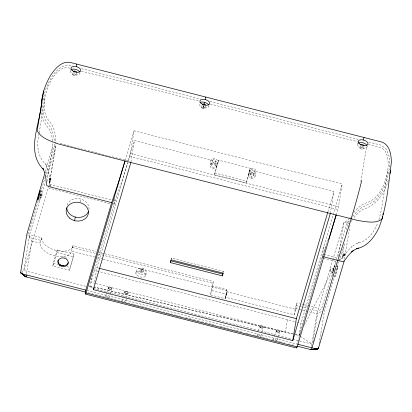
<?xml version="1.0" encoding="UTF-8"?>
<svg xmlns="http://www.w3.org/2000/svg" width="412" height="412" viewBox="0 0 412 412"><rect width="100%" height="100%" fill="white"/><g stroke="black" fill="none" stroke-linecap="round" stroke-linejoin="round"><path stroke-width="0.31" stroke-dasharray="2.06 1.54" d="M46.129 173.885L54.132 146.78L54.338 143.85M70.117 68.227C59.735 65.256 52.772 76.745 48.971 84.645C44.656 95.754 40.881 110.292 48.796 120.654C55.177 127.154 55.981 136.969 55.934 145.611L49.09 186.003M378.911 219.761L381.177 210.8L387.666 171.176C388.449 165.068 388.547 158.708 386.168 152.919C382.954 145.73 373.869 146.564 367.576 144.221M51.191 186.353L49.615 184.226L49.775 178.324M339.179 260.111L341.878 258.896L344.005 255.646L344.252 253.766M343.016 255.718L342.475 257.217L343.114 257.006L343.762 253.689L342.794 257.109L343.762 253.689L344.005 255.646L348.614 249.816L351.843 246.675L351.364 247.071L355.994 243.863L359.032 242.642L357.286 243.147C367.664 241.54 374.374 231.827 377.845 222.655M39.119 133.406C36.39 144.571 37.229 156.612 46.026 164.671M39.222 132.777L44.784 98.813M85.773 286.309L23.788 270.473L29.659 234.603L45.263 181.769M26.486 273.707L31.848 240.969L27.645 234.902M47.05 181.342L52.772 146.42L52.643 141.919M48.74 187.192L55.059 148.593L55.934 145.611M52.854 265.92L53.297 263.201L57.258 249.79L74.011 254.075L73.568 256.794L69.607 270.2L52.854 265.92L56.815 252.51L57.258 249.79M80.067 202.029L80.567 199.006M72.744 247.478L73.042 245.665L96.114 251.562M69.607 270.2L70.055 267.481L74.011 254.075M92.252 274.346L90.944 282.344L95.306 283.456M94.539 282.107L96.897 267.697L128.245 161.545M92.607 288.055L89.492 287.257L113.887 204.651L114.994 197.889M59.992 143.453L128.199 160.881L130.346 153.552L134.075 130.805L342.187 183.973L338.463 206.721L336.31 214.049M130.949 161.865L134.441 140.564L218.211 161.962L214.431 174.77L246.35 182.923L250.424 168.307L218.509 160.15L214.431 174.77M141.172 271.544L141.589 269.005M171.129 259.864L171.428 258.051L223.479 271.348L223.278 272.559M208.843 105.498A5.047 2.74 16.5 0 1 203.569 107.717L203.863 105.905A1.684 0.912 16.5 0 1 203.07 105.575M210.11 164.893L210.851 160.361M211.577 165.263L212.319 160.732M215.152 166.18A1.849 1.55 9.3 0 0 212.85 164.203A1.849 1.55 9.3 0 0 212.087 166.783A1.849 1.55 9.3 0 0 215.152 166.18L215.893 161.648A1.849 1.55 9.3 0 0 213.591 159.671A1.849 1.55 9.3 0 0 212.829 162.251A1.849 1.55 9.3 0 0 215.893 161.648M216.619 166.556A3.363 2.817 9.3 0 0 212.432 162.961A3.363 2.817 9.3 0 0 211.047 167.653A3.363 2.817 9.3 0 0 216.619 166.556L217.361 162.024A3.363 2.817 9.3 0 0 213.174 158.429A3.363 2.817 9.3 0 0 211.789 163.121A3.363 2.817 9.3 0 0 217.361 162.024M218.211 161.962L218.509 160.15M212.046 285.871L226.883 289.662L225.508 297.217L294.312 314.794L295.914 309.381L227.105 291.799L225.4 298.726L210.563 294.935L212.046 285.871L213.334 281.509L104.844 253.792M210.563 294.935L211.85 290.573L213.334 281.509M225.4 298.726L226.883 289.662M246.35 182.923L250.424 168.307M248.534 174.709L249.275 170.177M250.002 175.085L250.743 170.553M250.99 178.247L251.732 173.715M253.581 175.996A1.849 1.55 9.3 0 0 251.274 174.018A1.849 1.55 9.3 0 0 250.511 176.599A1.849 1.55 9.3 0 0 253.581 175.996L254.322 171.464A1.849 1.55 9.3 0 0 252.015 169.492A1.849 1.55 9.3 0 0 251.258 172.072A1.849 1.55 9.3 0 0 254.322 171.464M255.043 176.372A3.363 2.817 9.3 0 0 250.857 172.777A3.363 2.817 9.3 0 0 249.471 177.469A3.363 2.817 9.3 0 0 255.043 176.372L255.785 171.84A3.363 2.817 9.3 0 0 251.598 168.245A3.363 2.817 9.3 0 0 250.213 172.937A3.363 2.817 9.3 0 0 255.785 171.84M287.411 319.722L285.392 332.021L280.397 330.846M294.312 314.794L295.378 308.294L296.975 302.882L299.431 303.505M295.914 309.381L296.975 302.882M295.301 334.626L299.061 335.512L301.074 323.214L332.922 215.363M295.332 334.559L299.061 335.512L321.999 257.824L324.012 245.521M330.311 213.452L333.9 191.523L250.13 170.12M311.487 346.523L316.849 313.784L321.865 311.317M312.986 341.733L318.45 308.367L332.618 260.374M319.135 343.603L324.646 309.948L338.834 261.914M338.288 256.408L343.886 222.228L348.197 220.281L348.809 219.338M337.145 268.753L337.562 266.214M344.365 243.703L341.878 258.896L339.555 258.303M346.023 233.573L348.197 220.281M344.447 259.303L350.267 223.747M360.83 181.517L366.86 144.7M40.005 196.848C42.627 201.015 42.513 189.154 40.175 196.091M387.666 171.176C385.225 184.241 378.973 199.758 364.805 203.358C360.268 205.511 356.555 209.049 353.383 212.886M50.465 180.976L49.826 182.264L51 178.89L49.594 182.016L50.063 182.506L51 178.89L49.579 180.425C49.383 175.265 48.595 170.027 46.376 165.32M49.548 178.118L49.579 180.425L50.104 178.53M70.22 70.818L70.54 69.731M72.672 74.356L73.315 72.188M45.315 171.675L52.772 146.42M38.12 200.989L28.299 234.253L30.756 237.791L41.009 240.397L41.808 237.703L29.659 234.603M40.67 192.368L45.037 177.582M75.926 75.185L76.565 73.022M46.716 176.851L55.059 148.593M23.788 270.473L48.178 187.867L110.164 203.703M50.068 186.981L50.521 185.452M95.033 257.109L71.441 251.083A16.145 8.765 16.5 0 1 54.399 255.795A16.145 8.765 16.5 0 1 40.211 243.106L41.009 240.397M71.441 251.083L73.042 245.665L72.141 247.782A16.145 8.765 16.5 0 1 56.001 250.378A16.145 8.765 16.5 0 1 41.973 240.078L41.808 237.703L41.514 239.501L41.942 239.609M125.351 160.345L134.075 130.805M113.887 204.651C118.548 190.782 123.559 176.748 127.679 162.611M128.426 160.927L134.441 140.564M106.265 294.261L105.39 297.227A1.849 1.004 16.5 0 1 107.341 296.686A1.849 1.004 16.5 0 1 108.969 298.139L110.019 294.585M106.44 293.668L107.666 289.523M110.195 293.993L111.42 289.842M121.756 301.404L122.632 298.442M122.807 297.85L124.027 293.704M126.386 298.767L125.336 302.32A1.849 1.004 16.5 0 0 123.94 300.935A1.849 1.004 16.5 0 0 121.859 301.162M126.556 298.175L127.782 294.024M135.847 273.017L136.65 270.308M139.895 271.178L140.693 268.469M143.149 272.008L143.948 269.299M145.606 275.51L146.409 272.801M201.586 107.29L202.225 105.127M203.363 106.801L203.683 105.719M203.065 108.614L203.863 105.905M204.841 108.124L205.48 105.956M171.104 259.133L171.428 258.051M223.16 272.43L223.479 271.348M225.508 297.217L227.105 291.799M256.928 335.94L257.804 332.978M258.504 330.609L259.205 328.24M261.383 333.895L260.508 336.856A1.849 1.004 16.5 0 0 259.117 335.471A1.849 1.004 16.5 0 0 257.031 335.698M262.084 331.521L262.959 328.56M273.295 340.121L275.571 332.422M277.75 338.072L276.874 341.038A1.849 1.004 16.5 0 0 275.479 339.653A1.849 1.004 16.5 0 0 273.398 339.879M277.925 337.479L279.321 332.742M327.885 211.886L333.9 191.523M333.102 214.75L342.187 183.973M322.843 256.583L297.016 344.056L86.463 290.259M357.431 144.195L357.75 143.113M359.882 147.733L360.526 145.57M363.137 148.567L363.616 146.94M332.803 259.761L343.886 222.228L350.082 223.809M339.014 261.296L343.371 246.546M322.993 256.104L323.997 252.88M324.172 252.319L324.522 251.202M326.052 245.81L322.56 257.15L321.999 257.824M324.687 250.687L325.017 249.657M326.242 245.222L326.592 244.141M325.171 249.188L325.892 246.973M326.762 243.605L327.082 242.632M327.241 242.148L327.53 241.293M327.674 240.86L328.055 239.748M388.325 180.265C384.587 193.146 376.316 205.567 362.941 209.363C359.151 211.572 356.035 214.77 353.393 218.242M345.349 253.689L344.005 255.646L344.7 253.797M333.88 268.948L333.04 272.198L330.094 271.446L330.445 269.711L330.934 268.197L333.88 268.948L333.04 272.198M299.061 335.512L300.822 332.077M304.35 325.207L336.377 262.789M49.579 180.425L50.527 178.726M344.005 255.646L345.071 253.771M349.113 218.87L350.334 216.985M351.112 221.502L352.729 219.132M352.77 216.475L356.88 211.722L361.576 207.663L373.741 201.602L377.16 198.383L381.507 192.193L384.798 185.838L387.568 178.149L389.355 167.905L389.742 158.326L386.77 149.602L381.301 145.251L368.21 141.903M40.742 194.176L39.933 197.4M42.137 194.495L41.293 197.745M330.094 271.446L330.934 268.197M349.51 221.12L346.981 223.021L321.551 309.154L317.647 311.075L309.675 309.036M89.842 286.072L92.968 286.803M93.591 286.953L259.153 325.856M264.154 327.03L275.396 329.672M89.826 286.129L92.957 286.87M93.586 287.02L258.968 326.052M259.591 326.196L261.471 326.644M263.979 327.231L275.252 329.894M280.891 331.227L292.793 334.034M54.132 146.78L55.491 147.115M70.931 65.951L68.438 65.317L65.343 65.57L61.512 66.898L58.355 69.17L55.007 72.409L52.278 76.163L49.1 81.73L46 88.57L44.475 93.745L42.956 101.79L42.786 108.459L43.476 114.217L44.877 119.243L51.222 128.153L53.096 133.818L54.502 141.507M81.525 68.66L200.562 99.071M209.909 101.46L358.862 139.519M81.344 71.096L199.207 101.208M210.434 104.076L357.611 141.677M214.729 172.958L246.644 181.11M130.346 153.552L338.463 206.721M129.548 156.256L337.665 209.43M49.615 184.226L111.6 200.062M114.078 200.696L115.319 201.01M324.059 254.343L337.773 257.845M113.202 203.662L114.443 203.976M323.245 258.144L336.964 261.646M335.795 266.039L337.964 266.59A5.047 0.288 -75.7 0 1 336.254 274.191A5.047 0.288 -75.7 0 1 335.883 273.63A5.047 0.288 -75.7 0 1 337.964 266.59M334.353 276.071L335.44 276.349M98.607 252.201L104.221 253.632M301.883 304.133L303.726 304.602M304.339 304.762L318.45 308.367M72.316 247.37L95.816 253.375M98.308 254.008L213.04 283.322M296.177 305.586L302.928 307.311M303.541 307.47L307.218 308.408M31.848 240.969L40.211 243.106M97.515 257.742L102.48 259.014M103.103 259.174L226.569 290.718M295.378 308.294L316.849 313.784M211.85 290.573L226.688 294.364M56.815 252.51L73.568 256.794M96.897 267.697L98.767 268.171M93.581 270.2L296.104 321.942M296.728 322.102L301.074 323.214M53.297 263.201L57.644 264.308M66.95 266.688L70.055 267.481M95.929 283.616L107.769 286.639M112.136 287.756L123.976 290.779M128.961 292.057L259.843 325.495M264.205 326.608L276.045 329.631M280.407 330.748L292.85 333.926M93.23 288.215L292.01 338.999M292.633 339.158L311.951 344.092M88.338 292.788L98.314 295.337M98.937 295.497L106.42 297.407M107.043 297.567L132.613 304.102M133.236 304.262L140.724 306.173M141.347 306.332L158.805 310.792M159.429 310.952L166.912 312.863M167.54 313.022L175.023 314.933M175.646 315.092L181.883 316.689M185.621 317.642L193.104 319.558M193.728 319.712L201.216 321.628M201.839 321.787L211.191 324.177M211.814 324.337L216.182 325.449M219.92 326.407L235.515 330.388M236.138 330.548L242.374 332.144M246.113 333.097L250.481 334.214M253.596 335.013L261.708 337.083M262.331 337.243L268.567 338.834M271.683 339.632L279.789 341.702M280.418 341.862L284.78 342.975M288.524 343.932L294.76 345.524M300.142 336.213L312.033 343.902M21.769 270.787L23.17 272.811M45.511 163.708L46.824 166.16M52.535 140.852C52.154 136.83 51.227 132.782 49.26 129.224C44.733 123.621 40.67 117.353 41.205 109.736M203.569 107.717A5.047 2.74 16.5 0 1 199.413 103.093M79.928 72.564A5.047 2.74 16.5 0 1 74.654 74.783A5.047 2.74 16.5 0 1 70.504 70.153M332.705 274.315A5.047 0.288 -75.7 0 1 332.721 272.409A5.047 0.288 -75.7 0 1 334.688 265.75A5.047 0.288 -75.7 0 1 333.329 272.214M74.536 72.831A1.684 0.912 16.5 0 1 74.16 72.641M362.998 146.435A1.684 0.912 16.5 0 1 361.746 146.208M40.144 195.432A5.047 0.288 -75.7 0 1 41.633 191.132A5.047 0.288 -75.7 0 1 39.913 198.476A5.047 0.288 -75.7 0 1 39.315 198.981M39.542 197.915A5.047 0.288 -75.7 0 1 39.825 196.709M67.068 205.258A11.201 9.383 9.3 0 1 80.211 198.919A11.201 9.383 9.3 0 1 88.884 210.202M367.138 145.941A5.047 2.74 16.5 0 1 361.231 147.975A5.047 2.74 16.5 0 1 358.306 143M62.197 256.99A5.232 4.383 9.3 0 1 63.103 256.954M64.452 257.145A5.232 4.383 9.3 0 1 65.317 257.433M66.111 257.84A5.232 4.383 9.3 0 1 66.816 258.355M201.957 108.052A1.684 0.912 16.5 0 0 204.749 108.341A1.684 0.912 16.5 0 0 202.936 106.723A1.684 0.912 16.5 0 0 201.957 108.052M360.258 148.495A1.684 0.912 16.5 0 0 363.044 148.784A1.684 0.912 16.5 0 0 361.231 147.166A1.684 0.912 16.5 0 0 360.258 148.495M136.964 275.304A5.047 2.74 16.5 0 0 145.328 276.169A5.047 2.74 16.5 0 0 139.895 271.312A5.047 2.74 16.5 0 0 136.964 275.304M73.042 75.118A1.684 0.912 16.5 0 0 75.834 75.406A1.684 0.912 16.5 0 0 74.021 73.789A1.684 0.912 16.5 0 0 73.042 75.118M140.265 271.941A1.684 0.912 16.5 0 0 143.057 272.229A1.684 0.912 16.5 0 0 141.244 270.607A1.684 0.912 16.5 0 0 140.265 271.941M141.064 269.232A1.684 0.912 16.5 0 0 143.855 269.52A1.684 0.912 16.5 0 0 142.042 267.898A1.684 0.912 16.5 0 0 141.064 269.232M137.763 272.595A5.047 2.74 16.5 0 0 146.126 273.46A5.047 2.74 16.5 0 0 140.693 268.603A5.047 2.74 16.5 0 0 137.763 272.595"/><path stroke-width="0.62" d="M41.318 104.669L41.427 103.386M41.53 102.104C42.436 92.54 45.892 83.337 50.738 75.082C55.084 68.768 61.285 61.177 69.844 62.33L381.976 142.078C389.906 145.07 391.173 154.716 391.4 162.117C388.48 183.886 386.976 206.448 379.189 227.156C374.714 236.684 367.55 246.809 356.447 248.632L358.316 248.091L354.32 249.935L351.621 251.953L353.671 250.295L352.971 250.867M41.746 99.544C41.622 121.164 24.535 150.905 43.44 169.389L42.858 168.302L44.872 172.922M43.687 90.913L37.178 130.676C41.277 138.643 51.083 141.146 58.87 144.102L358.085 220.549C365.861 221.517 375.584 224.308 382.254 218.839L382.63 216.542M85.84 292.149L25.971 276.854L20.6 272.62L26.945 233.887L45.129 172.288M46.741 183.247L46.577 185.426L48.662 186.533L111.673 202.632L118.409 182.593L124.99 160.999L86.01 293.004L85.202 294.014L296.372 347.965L297.186 346.956L336.166 214.951L329.765 235.952M76.344 66.636L76.761 64.097M74.644 220.672L75.236 217.047M85.202 294.014L85.84 290.099L111.673 202.632M330.311 213.452L292.767 340.585L93.308 289.626L93.514 288.374M170.331 262.573L170.625 260.76L222.681 274.057L222.382 275.87L170.331 262.573L171.129 259.864L223.18 273.161L222.382 275.87M204.46 102.279L203.842 105.173M205.258 99.57L205.676 97.036M292.767 340.585L296.362 318.656L327.705 212.504M296.372 347.965L296.558 346.847M318.512 347.409L318.079 348.861L310.972 349.67L297.253 346.162M363.554 140.013L363.971 137.479M382.944 214.637L383.15 213.365M361.705 180.544C355.134 207.571 346.502 234.016 337.809 260.405L311.977 347.877L310.972 349.67L317.688 348.974M390.015 173.529L390.71 170.444M93.308 289.626L130.851 162.493M222.681 274.057L223 272.976M352.239 251.449L348.047 255.764L344.133 261.208L318.306 348.681L310.972 349.67L315.813 348.856L317.158 349.01M328.611 239.46L329.579 236.545M26.981 275.062L25.971 276.854L20.749 272.899M344.133 261.208L341.641 261.388L323.466 256.743M316.514 348.974L310.972 349.67L318.079 348.861M99.39 268.33L296.362 318.656M60.126 264.942L63.85 265.894M21.074 273.192L22.835 274.006L85.84 290.099M297.639 344.211L315.813 348.856M86.01 293.004L297.186 346.956M21.553 273.491L25.971 276.854L22.835 274.006M20.6 272.62L25.971 276.854L22.155 273.769M45.366 174.709L46.407 182.892M200.011 102.557A5.047 2.74 16.5 0 1 208.462 104.72M71.096 69.623A5.047 2.74 16.5 0 1 79.547 71.781M360.685 145.024A1.684 0.912 16.5 0 1 362.668 144.597A1.684 0.912 16.5 0 1 363.842 146.08M202.483 104.365A1.684 0.912 16.5 0 1 204.161 104.092A1.684 0.912 16.5 0 1 205.624 105.168M73.568 71.425A1.684 0.912 16.5 0 1 75.247 71.158A1.684 0.912 16.5 0 1 76.709 72.229M88.539 211.377A11.201 9.383 9.3 0 1 76.313 217.273A11.201 9.383 9.3 0 1 66.749 207.684M358.306 143A5.047 2.74 16.5 0 1 366.757 145.163M68.268 262.65A5.232 4.383 9.3 0 1 61.965 265.565A5.232 4.383 9.3 0 1 58.154 260.065M260.137 327.303A1.849 1.004 16.5 0 0 263.206 327.617A1.849 1.004 16.5 0 0 261.213 325.835A1.849 1.004 16.5 0 0 260.137 327.303M276.503 331.48A1.849 1.004 16.5 0 0 279.568 331.799A1.849 1.004 16.5 0 0 277.58 330.017A1.849 1.004 16.5 0 0 276.503 331.48M108.598 288.585A1.849 1.004 16.5 0 0 111.667 288.9A1.849 1.004 16.5 0 0 109.674 287.123A1.849 1.004 16.5 0 0 108.598 288.585M124.965 292.767A1.849 1.004 16.5 0 0 128.029 293.081A1.849 1.004 16.5 0 0 126.036 291.305A1.849 1.004 16.5 0 0 124.965 292.767M201.046 103.33A5.047 2.74 16.5 0 0 209.409 104.2A5.047 2.74 16.5 0 0 203.981 99.344A5.047 2.74 16.5 0 0 201.046 103.33M72.136 70.395A5.047 2.74 16.5 0 0 80.5 71.261A5.047 2.74 16.5 0 0 75.066 66.404A5.047 2.74 16.5 0 0 72.136 70.395M38.553 198.131A5.047 0.288 -75.7 0 0 40.258 190.535A5.047 0.288 -75.7 0 0 38.182 197.569A5.047 0.288 -75.7 0 0 38.553 198.131M69.587 218.077A11.201 9.383 9.3 0 0 88.142 214.42A11.201 9.383 9.3 0 0 74.196 202.457A11.201 9.383 9.3 0 0 69.587 218.077M359.346 143.773A5.047 2.74 16.5 0 0 367.71 144.643A5.047 2.74 16.5 0 0 362.277 139.786A5.047 2.74 16.5 0 0 359.346 143.773M59.457 265.261A5.232 4.383 9.3 0 0 68.119 263.551A5.232 4.383 9.3 0 0 61.609 257.969A5.232 4.383 9.3 0 0 59.457 265.261"/></g></svg>
